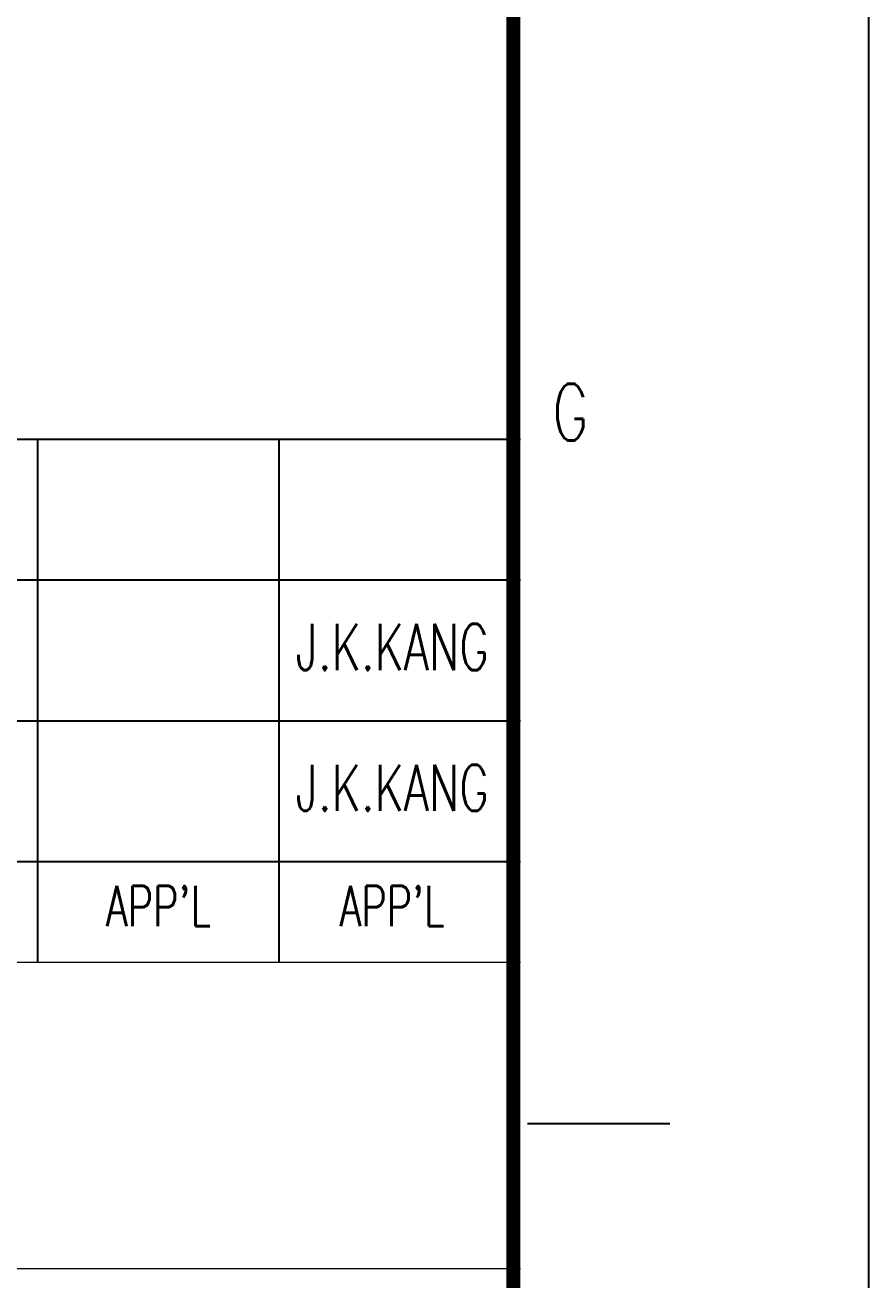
# Model space of a CAD drawing. Header units: millimetres. Extents: x 0 to 134087, y -49114 to 20834.
# Drawn here: x 66751 to 67800, y -46850 to -45291 of the extents above; entities that cross this region are included whole.
import ezdxf
from ezdxf.enums import TextEntityAlignment as Align

# ---------------------------------------------------------------- set-up
doc = ezdxf.new("R2010")
doc.units = ezdxf.units.MM
doc.header["$LTSCALE"] = 35
doc.layers.add('BODER', color=7, linetype='Continuous')
doc.layers.add('border', color=130, linetype='Continuous')
doc.styles.add('ROMANS', font='ROMANS.shx', dxfattribs={"width": 0.8})

# ---------------------------------------------------------------- blocks, each defined once
blk = doc.blocks.new('TITLE')
at = {"color": 7}
for p, q in [((841, 0), (841, 594.854)), ((824.024, 88.945), (831.098, 88.945))]:
    blk.add_line(p, q, dxfattribs=at)
at = {"color": 7, "const_width": 0.707}
blk.add_lwpolyline([(823.317, 17.329), (823.317, 577.171)], dxfattribs=at)
at = {"layer": 'BODER'}
for p, q in [((699.671, 122.966), (823.671, 122.966)), ((799.671, 96.966), (799.671, 122.966)), ((811.671, 96.966), (811.671, 122.966)), ((699.671, 115.966), (823.671, 115.966)), ((699.671, 108.966), (823.671, 108.966)), ((699.671, 101.966), (823.671, 101.966))]:
    blk.add_line(p, q, dxfattribs=at)
at = {"layer": 'border', "color": 7, "linetype": 'Continuous', "lineweight": 0}
for p, q in [((699.671, 96.966), (823.671, 96.966)), ((699.671, 96.966), (823.671, 96.966)), ((699.671, 81.726), (823.671, 81.726))]:
    blk.add_line(p, q, dxfattribs=at)
at = {"color": 7, "style": 'ROMANS', "width": 0.7}
blk.add_text('G', height=2.829, dxfattribs=at).set_placement((826.146, 124.311), align=Align.MIDDLE)
at = {"layer": 'BODER', "style": 'ROMANS', "width": 0.7}
for p in [(805.671, 99.749), (817.285, 99.749)]:
    blk.add_text("APP'L", height=2, dxfattribs=at).set_placement(p, align=Align.MIDDLE)

msp = doc.modelspace()

# ---------------------------------------------------------------- block references
at = {"linetype": 'ByBlock', "xscale": 24.99999999749996, "yscale": 24.99999999749996, "zscale": 24.99999999749996}
msp.add_blockref('TITLE', (46774.7711, -48879.4503), dxfattribs=at)

# ---------------------------------------------------------------- texts
at = {"layer": 'BODER', "color": 7, "style": 'ROMANS', "width": 0.7}
for p in [(67206.9086, -46063.7158), (67206.9086, -46238.7158)]:
    msp.add_text('J.K.KANG', height=57.5, dxfattribs=at).set_placement(p, align=Align.MIDDLE)

doc.saveas('drawing.dxf')
